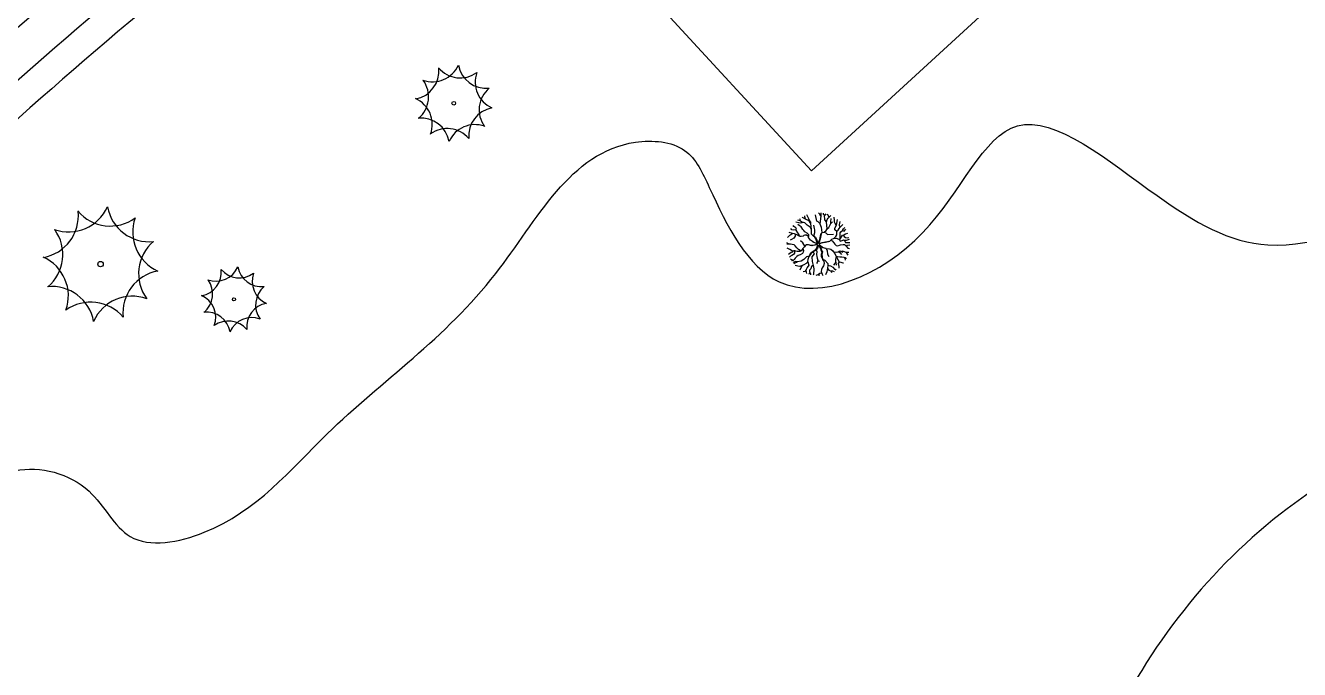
# Model space of a CAD drawing. Extents: x 99089 to 101049, y 99298 to 100905.
# Drawn here: x 99781.5 to 100135.6, y 99861.3 to 100040.5 of the extents above; entities that cross this region are included whole.
import ezdxf

# ---------------------------------------------------------------- set-up
doc = ezdxf.new("R2010")
doc.units = 0
for name, color, linetype in [('Survey Exist Alignments', 7, 'Continuous'), ('Survey Exist Building', 7, 'Continuous'), ('Survey Exist Flowline', 7, 'Continuous'), ('Survey Exist Pavement', 7, 'Continuous'), ('Survey Exist Surface', 7, 'Continuous'), ('Survey Exist Trees', 7, 'Continuous')]:
    doc.layers.add(name, color=color, linetype=linetype)

msp = doc.modelspace()

# ---------------------------------------------------------------- linework, layer by layer
at = {"layer": 'Survey Exist Alignments'}
msp.add_arc((100614.95, 99082.65), 1270.64, 129.27672, 135.18124, dxfattribs=at)
at = {"layer": 'Survey Exist Building'}
msp.add_lwpolyline([(100055.58, 100051.12), (100010.81, 100099.79), (99996.92, 100087.01), (99984.14, 100100.91), (99956.35, 100075.35), (99969.13, 100061.45), (99955.23, 100048.67), (100000, 100000)], close=True, dxfattribs=at)
at = {"layer": 'Survey Exist Flowline'}
msp.add_spline([(100170.18, 99928.63), (100140.36, 99911.85), (100086.67, 99852.18), (100059.08, 99805.56), (100041.28, 99789.66), (100027, 99762.59), (100015.29, 99745.12), (100002.29, 99733.82), (99988.23, 99728.07), (99967.78, 99721.89), (99956.06, 99714.64), (99944.56, 99706.54), (99934.33, 99700.79), (99922.83, 99691.41), (99913.67, 99677.56), (99905.15, 99659.23), (99895.35, 99639.41), (99884.27, 99624.28), (99866.16, 99609.57), (99838.11, 99596.31)], degree=3, dxfattribs=at)
at = {"layer": 'Survey Exist Pavement'}
for radius in [1281.64, 1259.64]:
    msp.add_arc((100614.95, 99082.65), radius, 129.27672, 135.18124, dxfattribs=at)
at = {"layer": 'Survey Exist Surface'}
for radius in [1289.64, 1251.64]:
    msp.add_arc((100614.95, 99082.65), radius, 129.27672, 135.18124, dxfattribs=at)
at = {"layer": 'Survey Exist Trees'}
for points in [[(99997.69, 99985.63), (99996.98, 99985.44), (99996.43, 99985.58), (99995.64, 99985.78)], [(99999.92, 99983.67), (99999.59, 99984.32), (99998.75, 99984.91), (99998.1, 99985.53), (99997.24, 99985.75), (99996.82, 99986.17), (99996.2, 99986.3)], [(99996.82, 99986.17), (99996.78, 99986.48), (99996.69, 99986.69)], [(99999.78, 99985.41), (99999.42, 99985.92), (99998.92, 99986.28), (99998.64, 99986.42), (99998.11, 99986.7), (99997.49, 99987.01), (99997.34, 99987.12)], [(99998.31, 99986.6), (99998.08, 99987.23), (99998.08, 99987.52)], [(99999.94, 99982.42), (99999.92, 99983.67), (99999.78, 99985.41), (99999.75, 99985.79), (99999.53, 99986.12), (99998.65, 99987.76)], [(100002.23, 99985.37), (100001.77, 99985.87), (100001.46, 99985.99), (100001.07, 99987.78)], [(100002.57, 99987.48), (100002.25, 99988.02), (100001.92, 99988.36)], [(100002.57, 99988.31), (100002.6, 99987.43), (100002.25, 99985.29), (100002.69, 99984.4), (100002.82, 99982.84), (100003.51, 99982.98), (100004.03, 99983.46), (100004.34, 99983.91), (100004.13, 99985.85), (100003.65, 99986.36), (100003.54, 99987.68), (100003.31, 99987.9), (100003.27, 99988.25)], [(100003.54, 99987.68), (100003.84, 99987.82), (100004.04, 99988.08)], [(100004.13, 99985.84), (100004.32, 99986.5), (100004.63, 99986.89), (100005.25, 99987.48), (100005.32, 99987.64)], [(100004.34, 99983.92), (100004.82, 99984.26), (100005.16, 99985.02), (100005.35, 99985.38), (100005.83, 99985.8)], [(100004.87, 99987.12), (100004.49, 99987.76), (100004.37, 99987.99)], [(100005.35, 99985.38), (100005.35, 99985.86), (100005.47, 99986.75)], [(100006.15, 99981.24), (100006.75, 99981.72), (100006.97, 99982.23), (100007.02, 99982.65), (100006.97, 99983.14), (100006.44, 99983.63), (100006.49, 99984.12), (100006.87, 99984.91), (100007.16, 99986.54)], [(100006.87, 99984.91), (100006.78, 99985.02), (100006.58, 99985.38), (100006.39, 99985.77), (100006.34, 99986.33), (100006.3, 99987.14)], [(100007.91, 99984.32), (100007.76, 99984.85), (100007.76, 99985.04), (100007.91, 99985.92)], [(99999.18, 99981.63), (99998.94, 99981.89), (99998.6, 99982.17), (99998.32, 99982.17), (99998.07, 99982.14), (99997.84, 99982.03), (99997.65, 99981.89), (99997.12, 99981.75), (99996.84, 99981.78), (99996.39, 99981.94), (99996.03, 99982.11), (99995.72, 99982.28), (99995.24, 99982.51), (99994.74, 99982.62), (99994.49, 99982.45), (99994.21, 99982.25), (99993.84, 99982), (99993.29, 99981.47)], [(99994.62, 99982.54), (99994.38, 99982.7), (99994.01, 99982.79), (99993.74, 99982.91)], [(99995.45, 99982.41), (99995.41, 99981.86), (99995.04, 99981.3), (99994.4, 99980.91), (99994.04, 99980.72)], [(99995.72, 99983.53), (99995.41, 99983.6), (99994.88, 99983.57), (99994.49, 99983.65), (99994.25, 99983.96)], [(99996.64, 99981.85), (99996.45, 99982.39), (99996.17, 99982.81), (99995.72, 99983.54), (99995.83, 99983.79), (99995.64, 99984.16), (99995.08, 99984.52), (99994.83, 99984.85)], [(99999.7, 99980.73), (99999.7, 99980.73), (99999.41, 99981.1), (99999.16, 99981.52), (99999.24, 99981.89), (99999.22, 99982.19), (99998.71, 99982.67), (99998.15, 99983.03), (99997.85, 99983.4), (99997.54, 99983.74), (99997.26, 99984.18), (99997.07, 99984.46), (99996.51, 99984.83), (99996.12, 99985.11)], [(100000.12, 99980.42), (100000.41, 99980.32), (100000.8, 99980.13), (100001.17, 99979.97), (100001.49, 99979.84), (100001.56, 99979.84), (100001.59, 99979.92), (100001.47, 99980.26), (100001.25, 99980.85), (100001.05, 99981.32), (100000.92, 99981.55), (100000.55, 99981.88), (99999.94, 99982.42)], [(100000.44, 99981.98), (100000.8, 99981.76), (100001.05, 99981.6), (100001.26, 99981.17), (100001.44, 99980.76), (100001.62, 99980.25), (100001.73, 99979.94), (100001.78, 99979.87), (100001.86, 99979.9), (100001.94, 99980.1), (100002.06, 99980.44), (100002.23, 99980.89), (100002.36, 99981.43), (100002.49, 99981.96), (100002.59, 99982.34), (100002.75, 99982.6)], [(100000.59, 99981.88), (100000.9, 99982.84), (100000.9, 99983.59), (100000.79, 99984.01), (100000.62, 99984.91)], [(100002.82, 99982.84), (100002.6, 99982.1), (100002.45, 99981.49), (100002.28, 99980.8), (100002.06, 99980.1), (100002.03, 99979.99), (100002.07, 99979.87), (100002.17, 99979.86), (100002.65, 99980.03), (100003.19, 99980.13), (100003.81, 99980.23), (100004.22, 99980.32), (100004.56, 99980.36)], [(100003.45, 99982.97), (100003.91, 99982.75), (100004.4, 99982.32), (100006.06, 99982.45)], [(100004.75, 99980.42), (100005.01, 99980.51), (100005.59, 99980.98), (100006.07, 99981.24), (100006.77, 99981.26), (100007.53, 99981.01), (100007.75, 99980.98), (100008, 99981.23), (100008.31, 99981.68), (100008.62, 99982.1), (100008.96, 99982.27), (100009.43, 99982.49), (100010.02, 99982.73)], [(100006.97, 99983.14), (100007.34, 99983.56), (100007.67, 99984.03), (100007.93, 99984.34), (100008.64, 99985.12)], [(100007.95, 99981.18), (100007.95, 99982.76), (100008.08, 99983.08), (100008.62, 99983.44), (100008.9, 99983.88), (100009.27, 99984.23)], [(100008.62, 99983.45), (100008.87, 99983.33), (100009.07, 99983.28), (100009.54, 99983.77)], [(100008.78, 99982.18), (100009.07, 99981.74), (100009.4, 99981.51), (100009.88, 99981.4), (100010.38, 99981.52)], [(99997.06, 99977.79), (99996.83, 99977.91), (99996.38, 99978.14), (99995.9, 99978.58), (99995.46, 99979.17), (99995.1, 99979.45), (99994.59, 99979.54), (99994.09, 99979.62), (99993.09, 99979.67)], [(99993.79, 99979.64), (99993.1, 99979.99)], [(99994.73, 99977.61), (99994.36, 99977.86), (99993.92, 99978.17), (99993.17, 99978.48)], [(99998.65, 99979.47), (99998.59, 99979.48), (99998.29, 99979.25), (99997.98, 99978.89), (99997.75, 99978.64), (99997.58, 99978.44), (99997.36, 99978.14), (99997.16, 99977.88), (99996.97, 99977.72), (99996.74, 99977.58), (99996.24, 99977.6), (99995.99, 99977.6), (99995.59, 99977.72), (99995.31, 99977.77), (99995.06, 99977.75), (99994.78, 99977.66), (99994.56, 99977.44), (99994.31, 99977.3), (99993.97, 99977.07), (99993.58, 99976.73)], [(99998.1, 99979.04), (99997.55, 99980.04), (99996.9, 99980.54)], [(99999.53, 99976.62), (99999.84, 99977.18), (100000.19, 99977.47), (100000.58, 99977.75), (100001, 99978.04), (100001.39, 99978.46), (100001.53, 99978.73), (100001.65, 99979.4), (100001.62, 99979.5), (100001.52, 99979.52), (100000.93, 99979.36), (100000.32, 99979.23), (100000.06, 99979.2), (99999.54, 99979.34), (99999.09, 99979.43), (99998.65, 99979.47)], [(100002.99, 99975.72), (100002.77, 99976.22), (100002.72, 99976.68), (100002.71, 99976.84), (100002.8, 99977.1), (100002.89, 99977.53), (100002.64, 99977.95), (100002.52, 99978.47), (100002.32, 99978.82), (100002.06, 99979.2), (100001.96, 99979.26), (100001.86, 99979.23), (100001.79, 99979.12), (100001.68, 99978.68), (100001.65, 99978.54), (100001.25, 99978.1), (100001.04, 99977.87), (100000.42, 99977.48), (99999.8, 99976.92), (99999.28, 99976.34)], [(99999.46, 99979.36), (99999.96, 99979.31), (100000.41, 99979.35), (100000.9, 99979.48), (100001.35, 99979.67), (100001.4, 99979.75), (100001.34, 99979.81), (100000.62, 99980.13), (100000.22, 99980.34), (99999.7, 99980.73)], [(100004.75, 99980.42), (100004.38, 99980.29), (100003.89, 99980.17), (100003.35, 99980.08), (100002.82, 99980), (100002.45, 99979.83), (100002.11, 99979.67), (100002.07, 99979.61), (100002.16, 99979.49), (100002.45, 99979.26), (100003, 99978.83), (100003.24, 99978.66), (100003.72, 99978.5)], [(100004.02, 99978.44), (100003.15, 99978.61), (100002.75, 99978.91), (100002.11, 99979.3), (100002.35, 99978.94), (100002.56, 99978.61), (100002.63, 99978.31), (100002.78, 99977.86), (100002.98, 99977.52), (100002.79, 99976.74), (100003.04, 99975.49)], [(100005.25, 99980.7), (100005.71, 99980.56), (100006.18, 99980.03), (100006.49, 99979.61), (100006.85, 99979.28), (100007.24, 99979.16), (100007.75, 99979.39), (100008.05, 99979.47), (100008.78, 99979.55), (100009.15, 99979.53), (100009.62, 99979.08), (100010.09, 99978.55), (100010.51, 99978.45)], [(100007.66, 99980.99), (100007.97, 99980.48), (100008.45, 99980.62), (100008.84, 99980.87), (100009.12, 99980.67), (100009.45, 99980.14), (100010.58, 99980.11)], [(100009.06, 99980.72), (100009.26, 99980.7), (100009.65, 99980.76), (100010.48, 99981.01)], [(100009.68, 99979.01), (100010.01, 99979.33), (100010.59, 99979.41)], [(99995.25, 99977.77), (99995.26, 99977.41), (99995.2, 99977.13), (99994.98, 99976.77), (99994.5, 99976.51), (99994.14, 99976.29), (99993.88, 99975.99)], [(99994.79, 99975.09), (99994.57, 99975.28), (99994.14, 99975.47)], [(99997.56, 99978.41), (99997.69, 99977.88), (99997.67, 99977.44), (99997.44, 99977.02), (99996.82, 99976.68), (99996.29, 99976.48), (99995.87, 99976.18), (99995.42, 99975.7), (99995.11, 99975.34), (99994.89, 99975.11), (99994.4, 99975.02)], [(99996.77, 99972.49), (99997.34, 99973.66), (99997.92, 99974.02), (99998.56, 99974.34), (99998.92, 99974.74), (99999.06, 99975.5), (99999.28, 99976.34), (99998.57, 99976.07), (99997.84, 99975.36), (99997.11, 99974.94), (99996.04, 99974.76), (99995.63, 99974.8), (99994.74, 99974.5)], [(100000.42, 99977.48), (100000.73, 99976.99), (100000.07, 99976.12), (100000.14, 99974.8), (100000.4, 99973.69), (100000.65, 99972.76), (100000.55, 99971.2), (100000.42, 99971.01)], [(100001.25, 99978.1), (100001.42, 99977.57), (100001.39, 99976.76), (100001.44, 99976.2), (100001.52, 99975.72), (100001.72, 99975.19), (100001.52, 99974.52), (100001.38, 99974.3)], [(100001.69, 99975.08), (100001.8, 99975.02), (100002.14, 99974.86)], [(100003.04, 99975.49), (100003.12, 99975.19), (100003.4, 99974.94), (100003.51, 99974.27), (100003.31, 99973.62), (100002.92, 99973.01), (100002.72, 99972.59), (100002.66, 99972.03), (100002.94, 99971.27), (100003.12, 99970.96)], [(100003.05, 99975.44), (100003.62, 99975.19), (100004.51, 99974.21), (100004.46, 99973.76), (100004.39, 99972.82), (100004.36, 99972.51), (100004.22, 99971.91), (100003.86, 99971.1)], [(100004.02, 99978.44), (100004.96, 99978.33), (100005.37, 99978.23), (100005.92, 99977.82), (100006.12, 99977.53), (100006.49, 99977), (100006.9, 99976.04), (100007.67, 99974.73), (100007.4, 99974.21), (100007.53, 99973.42), (100007.56, 99972.99)], [(100004.02, 99978.44), (100004.34, 99977.74), (100004.38, 99976.88), (100004.77, 99976.22)], [(100006.12, 99977.53), (100006.93, 99977.37), (100007.41, 99977.54), (100007.88, 99977.82), (100008.64, 99977.37)], [(100006.82, 99976.24), (100006.67, 99975.5), (100006.59, 99974.94), (100006.7, 99974.43), (100006.81, 99973.79)], [(100006.9, 99976.04), (100007.21, 99976.2), (100007.79, 99976.14), (100008.38, 99976.08), (100008.91, 99976.05), (100009.19, 99975.77), (100009.36, 99975.15)], [(100007.5, 99977.6), (100007.82, 99977.31), (100008.27, 99976.75)], [(100008.2, 99977.63), (100008.55, 99977.76), (100009.06, 99977.59), (100009.53, 99977.45), (100010.3, 99977.38)], [(100009.05, 99975.91), (100009.28, 99975.94), (100009.64, 99975.77), (100009.67, 99975.72)], [(100009.47, 99977.47), (100009.67, 99977.12), (100010.05, 99976.6)], [(99996.03, 99974.76), (99995.78, 99974.53), (99995.36, 99974.39), (99995.03, 99974.12)], [(99997.34, 99973.66), (99996.68, 99973.43), (99996.17, 99973.54), (99995.41, 99973.68)], [(99998.38, 99972.39), (99998.07, 99972), (99997.63, 99971.95)], [(99998.92, 99974.74), (99999.14, 99974.05), (99999.22, 99973.79), (99998.72, 99973.15), (99998.44, 99972.62), (99998.35, 99972.28), (99998.52, 99971.89), (99998.55, 99971.51)], [(99999.53, 99971.59), (99999.33, 99971.39), (99999.16, 99971.29)], [(100000.4, 99973.69), (99999.92, 99973.4), (99999.73, 99972.81), (99999.44, 99972.37), (99999.42, 99971.95), (99999.47, 99971.69), (99999.67, 99971.36), (99999.7, 99971.13)], [(100002.84, 99971.54), (100002.27, 99971.5), (100001.93, 99971.24), (100001.48, 99971.05), (100001.18, 99970.89)], [(100004.4, 99972.84), (100004.82, 99972.36), (100005.21, 99972.17), (100005.77, 99972.19), (100006.23, 99972.05)], [(100004.46, 99973.76), (100005.23, 99973.57), (100005.86, 99973.22), (100006.33, 99972.7), (100006.55, 99972.64), (100006.7, 99972.38)], [(100005.23, 99972.17), (100005.58, 99971.71)], [(100006.65, 99974.67), (100006.47, 99974.24), (100006.08, 99973.82)], [(100007.67, 99974.72), (100008.1, 99974.65), (100008.71, 99974.46), (100008.88, 99974.42)], [(100001.97, 99971.27), (100001.99, 99970.87)]]:
    msp.add_lwpolyline(points, dxfattribs=at)
for centre, radius in [((99900.51, 100018.84), 0.5), ((99802.33, 99974.09), 0.75), ((99839.42, 99964.27), 0.425)]:
    msp.add_circle(centre, radius, dxfattribs=at)
for centre, radius, start, end in [((99888.54, 100027.8), 7.87, 280.2067, 5.9716), ((99894.61, 100032.66), 7.87, 250.2113, 335.9762), ((99902.31, 100033.76), 7.87, 220.2113, 305.9762), ((99909.54, 100030.86), 7.87, 190.2113, 275.9762), ((99885.66, 100020.61), 7.87, 310.2067, 35.9716), ((99914.34, 100024.73), 7.87, 160.2113, 245.9762), ((99915.44, 100017.02), 7.87, 130.2511, 215.9272), ((99886.68, 100012.94), 7.87, 340.2113, 65.9762), ((99912.54, 100009.8), 7.87, 100.2511, 185.9272), ((99891.48, 100006.81), 7.87, 10.2113, 95.9762), ((99898.7, 100003.91), 7.87, 40.2113, 125.9762), ((99906.41, 100005.01), 7.87, 70.2113, 155.9762), ((99793.48, 99994.83), 11.8, 250.2113, 335.9762), ((99815.87, 99992.12), 11.8, 190.2113, 275.9762), ((99784.37, 99987.54), 11.8, 280.2067, 5.9716), ((99805.04, 99996.48), 11.8, 220.2113, 305.9762), ((99823.07, 99982.93), 11.8, 160.2113, 245.9762), ((99780.05, 99976.76), 11.8, 310.2067, 35.9716), ((99824.73, 99971.38), 11.81, 130.2511, 215.9272), ((99781.59, 99965.25), 11.8, 340.2113, 65.9762), ((99820.37, 99960.54), 11.81, 100.2511, 185.9272), ((99829.24, 99971.89), 6.69, 280.2067, 5.9716), ((99834.41, 99976.02), 6.69, 250.2113, 335.9762), ((99840.96, 99976.95), 6.69, 220.2113, 305.9762), ((99847.09, 99974.49), 6.69, 190.2113, 275.9762), ((99851.17, 99969.28), 6.69, 160.2113, 245.9762), ((99788.79, 99956.06), 11.8, 10.2113, 95.9762), ((99826.8, 99965.78), 6.69, 310.2067, 35.9716), ((99852.12, 99962.73), 6.69, 130.2511, 215.9272), ((99811.18, 99953.35), 11.8, 70.2113, 155.9762), ((99827.66, 99959.26), 6.69, 340.2113, 65.9762), ((99799.62, 99951.7), 11.8, 40.2113, 125.9762), ((99849.64, 99956.59), 6.69, 100.2511, 185.9272), ((99831.75, 99954.05), 6.69, 10.2113, 95.9762), ((99837.88, 99951.58), 6.69, 40.2113, 125.9762), ((99844.43, 99952.51), 6.69, 70.2113, 155.9762)]:
    msp.add_arc(centre, radius, start, end, dxfattribs=at)
for points in [[(99708.96, 100746.98), (99744.35, 100746.98), (99761.48, 100717.28), (99780.88, 100709.29), (99813.99, 100700.15), (99843.68, 100681.88), (99844.82, 100654.46), (99837.97, 100622.48), (99815.14, 100597.35), (99823.13, 100587.07), (99837.97, 100589.36), (99839.11, 100579.08), (99890.49, 100565.37), (99883.64, 100525.4), (99872.22, 100476.28), (99890.49, 100435.16), (99875.65, 100396.33), (99852.81, 100386.05), (99810.57, 100359.78), (99753.48, 100331.22), (99752.34, 100269.55), (99708.96, 100231.85), (99672.42, 100279.83), (99651.87, 100314.09), (99622.18, 100372.34), (99579.94, 100363.2), (99561.67, 100339.22), (99547.97, 100307.24), (99506.87, 100301.53), (99492.03, 100253.55), (99514.86, 100197.59), (99538.84, 100148.47), (99495.45, 100087.94), (99466.91, 100099.36), (99416.67, 100077.66), (99398.41, 100043.39), (99357.3, 100004.56), (99323.05, 100001.13), (99289.94, 100017.12), (99224.86, 100033.11), (99184.9, 100029.69), (99151.79, 100022.83), (99124.39, 99976), (99108.41, 99926.89), (99089, 99900.62)], [(99406.4, 99490.57), (99430.37, 99527.12), (99479.47, 99555.68), (99529.7, 99567.1), (99563.96, 99602.51), (99615.33, 99682.46), (99619.9, 99735), (99642.74, 99788.68), (99642.74, 99834.37), (99645.02, 99857.22), (99669, 99877.78), (99705.53, 99899.48), (99748.92, 99899.48), (99778.6, 99916.61), (99799.15, 99910.9), (99810.57, 99898.33), (99831.12, 99899.48), (99865.37, 99926.89), (99912.18, 99971.43), (99951, 100007.98), (99964.7, 100005.7), (99971.55, 99995.42), (99990.96, 99969.15), (100030.92, 99982.86), (100057.18, 100012.55), (100096, 99993.14), (100126.83, 99979.43), (100169.07, 99984), (100185.06, 99978.29), (100218.17, 99904.05), (100201.04, 99856.07), (100175.92, 99801.25), (100206.75, 99786.4), (100246.71, 99781.83), (100269.54, 99705.31), (100299.23, 99633.35), (100383.72, 99567.1), (100413.4, 99565.96), (100443.09, 99561.39), (100501.32, 99509.99), (100485.33, 99433.46), (100478.48, 99378.64), (100529.86, 99378.64), (100567.54, 99356.94), (100598.36, 99343.23), (100616.63, 99297.54)]]:
    msp.add_spline(points, degree=3, dxfattribs=at)

doc.saveas('drawing.dxf')
